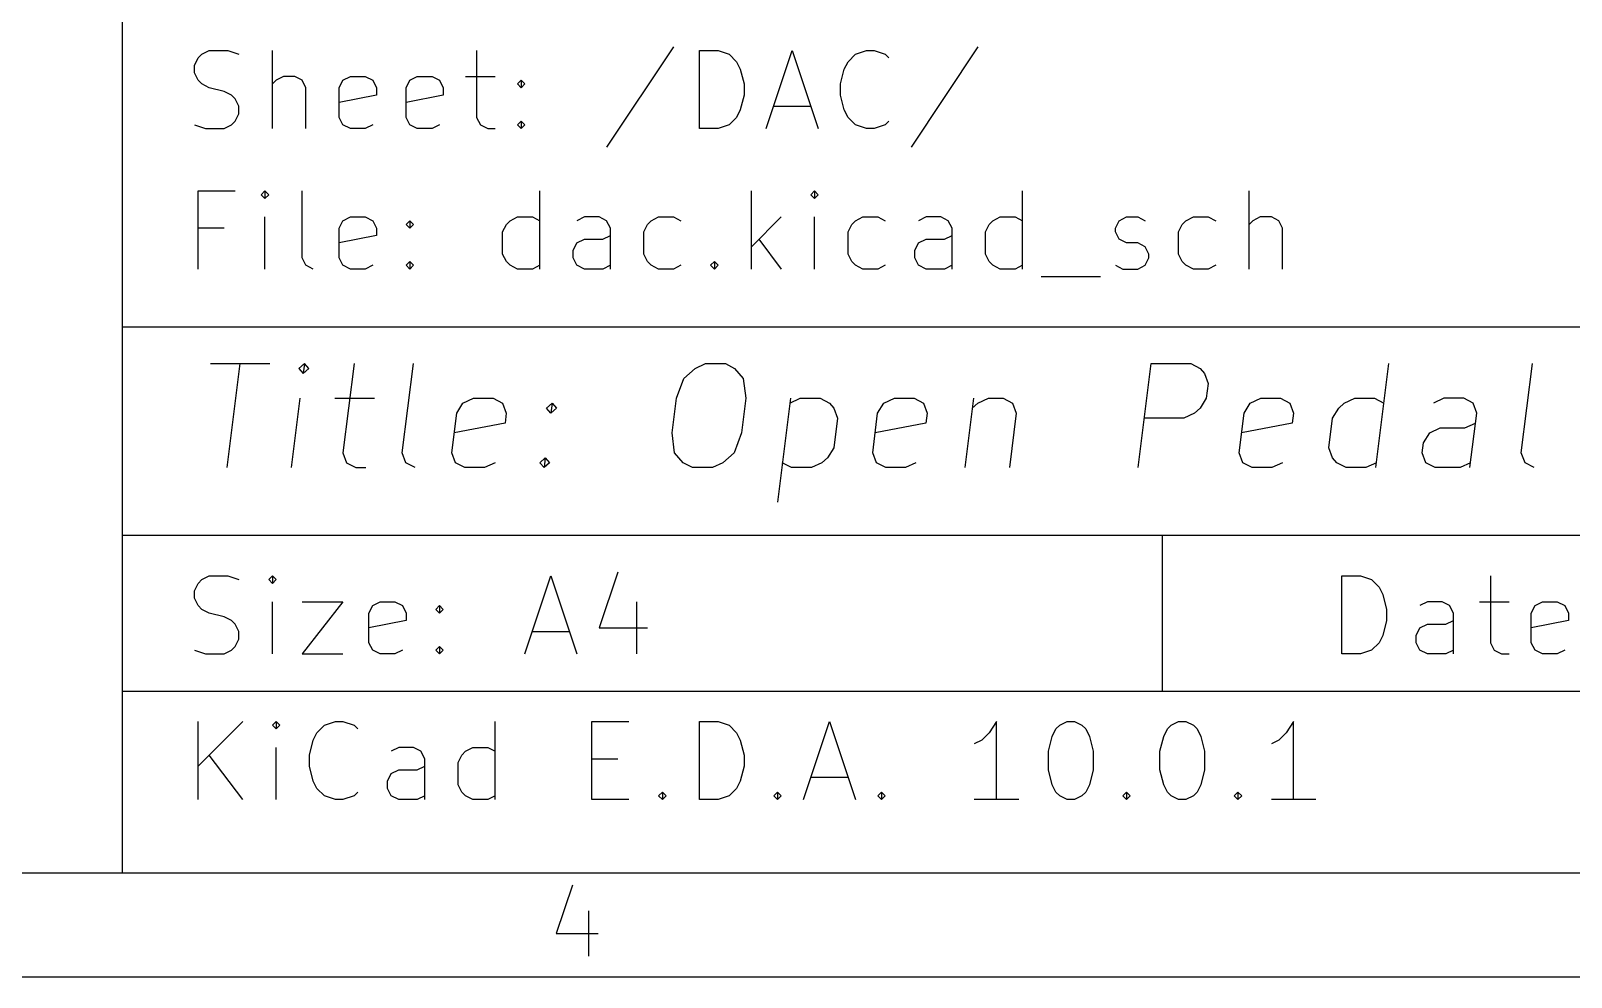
# Model space of a CAD drawing. Header units: millimetres. Extents: x 10 to 287, y -200 to -10.
# Drawn here: x 175.24 to 204.87, y -200.01 to -181.81 of the extents above; entities that cross this region are included whole.
import ezdxf

# ---------------------------------------------------------------- set-up
doc = ezdxf.new("R2010")
doc.units = ezdxf.units.MM
doc.layers.add('RED', color=14, linetype='CONTINUOUS')

msp = doc.modelspace()

# ---------------------------------------------------------------- linework, layer by layer
at = {"layer": 'RED', "linetype": 'CONTINUOUS'}
for p, q in [((177.0022, -198.0072), (177.0022, -166.0072)), ((178.5293, -182.2647), (178.6722, -182.1933)), ((178.6722, -182.1933), (179.0293, -182.1933)), ((179.0293, -182.1933), (179.2436, -182.2647)), ((179.8865, -183.6933), (179.8865, -182.1933)), ((183.815, -182.1933), (183.815, -183.479)), ((187.6007, -182.1219), (186.315, -184.0504)), ((188.1007, -183.6933), (188.1007, -182.1933)), ((188.1007, -182.1933), (188.4578, -182.1933)), ((188.4578, -182.1933), (188.6721, -182.2647)), ((189.3864, -183.6933), (189.8864, -182.1933)), ((189.8864, -182.1933), (190.3864, -183.6933)), ((191.1007, -182.2647), (191.315, -182.1933)), ((191.315, -182.1933), (191.4578, -182.1933)), ((191.4578, -182.1933), (191.6721, -182.2647)), ((193.4578, -182.1219), (192.1721, -184.0504)), ((178.3865, -182.479), (178.4579, -182.3361)), ((178.3865, -182.6219), (178.3865, -182.479)), ((178.4579, -182.3361), (178.5293, -182.2647)), ((188.6721, -182.2647), (188.815, -182.4076)), ((188.815, -182.4076), (188.8864, -182.5504)), ((190.8864, -182.5504), (190.9578, -182.4076)), ((190.9578, -182.4076), (191.1007, -182.2647)), ((191.6721, -182.2647), (191.7435, -182.3361)), ((178.4579, -182.7647), (178.3865, -182.6219)), ((178.5293, -182.8361), (178.4579, -182.7647)), ((179.9579, -182.7647), (179.8865, -182.8361)), ((180.1008, -182.6933), (179.9579, -182.7647)), ((180.3151, -182.6933), (180.1008, -182.6933)), ((180.4579, -182.7647), (180.3151, -182.6933)), ((180.5294, -182.9076), (180.4579, -182.7647)), ((181.1722, -182.9076), (181.2436, -182.7647)), ((181.2436, -182.7647), (181.3865, -182.6933)), ((181.3865, -182.6933), (181.6722, -182.6933)), ((181.6722, -182.6933), (181.815, -182.7647)), ((181.815, -182.7647), (181.8865, -182.9076)), ((182.4579, -182.9076), (182.5293, -182.7647)), ((182.5293, -182.7647), (182.6722, -182.6933)), ((182.6722, -182.6933), (182.9579, -182.6933)), ((182.9579, -182.6933), (183.1007, -182.7647)), ((183.1007, -182.7647), (183.1722, -182.9076)), ((183.6007, -182.6933), (184.1721, -182.6933)), ((184.6007, -182.8361), (184.6721, -182.7647)), ((184.6721, -182.7647), (184.7435, -182.8361)), ((184.6721, -182.7647), (184.6721, -182.9076)), ((188.8864, -182.5504), (188.9578, -182.8361)), ((190.815, -182.8361), (190.8864, -182.5504)), ((178.6722, -182.9076), (178.5293, -182.8361)), ((178.9579, -182.979), (178.6722, -182.9076)), ((179.1008, -183.0504), (178.9579, -182.979)), ((179.1722, -183.1219), (179.1008, -183.0504)), ((180.5294, -183.6933), (180.5294, -182.9076)), ((181.1722, -183.479), (181.1722, -182.9076)), ((181.8865, -183.0504), (181.1722, -183.1933)), ((181.8865, -182.9076), (181.8865, -183.0504)), ((182.4579, -183.479), (182.4579, -182.9076)), ((183.1722, -183.0504), (182.4579, -183.1933)), ((183.1722, -182.9076), (183.1722, -183.0504)), ((184.6721, -182.9076), (184.6007, -182.8361)), ((184.7435, -182.8361), (184.6721, -182.9076)), ((188.9578, -183.0504), (188.8864, -183.3361)), ((188.9578, -182.8361), (188.9578, -183.0504)), ((190.815, -183.0504), (190.815, -182.8361)), ((190.8864, -183.3361), (190.815, -183.0504)), ((179.2436, -183.2647), (179.1722, -183.1219)), ((179.2436, -183.4076), (179.2436, -183.2647)), ((188.8864, -183.3361), (188.815, -183.479)), ((189.5293, -183.2647), (190.2436, -183.2647)), ((190.9578, -183.479), (190.8864, -183.3361)), ((178.3865, -183.6219), (178.6008, -183.6933)), ((178.6008, -183.6933), (178.9579, -183.6933)), ((178.9579, -183.6933), (179.1008, -183.6219)), ((179.1008, -183.6219), (179.1722, -183.5504)), ((179.1722, -183.5504), (179.2436, -183.4076)), ((181.2436, -183.6219), (181.1722, -183.479)), ((181.3865, -183.6933), (181.2436, -183.6219)), ((181.6722, -183.6933), (181.3865, -183.6933)), ((181.815, -183.6219), (181.6722, -183.6933)), ((182.5293, -183.6219), (182.4579, -183.479)), ((182.6722, -183.6933), (182.5293, -183.6219)), ((182.9579, -183.6933), (182.6722, -183.6933)), ((183.1007, -183.6219), (182.9579, -183.6933)), ((183.815, -183.479), (183.8864, -183.6219)), ((183.8864, -183.6219), (184.0293, -183.6933)), ((184.0293, -183.6933), (184.1721, -183.6933)), ((184.6007, -183.6219), (184.6721, -183.5504)), ((184.6721, -183.6933), (184.6007, -183.6219)), ((184.6721, -183.5504), (184.7435, -183.6219)), ((184.6721, -183.5504), (184.6721, -183.6933)), ((184.7435, -183.6219), (184.6721, -183.6933)), ((188.4578, -183.6933), (188.1007, -183.6933)), ((188.6721, -183.6219), (188.4578, -183.6933)), ((188.815, -183.479), (188.6721, -183.6219)), ((191.1007, -183.6219), (190.9578, -183.479)), ((191.315, -183.6933), (191.1007, -183.6219)), ((191.4578, -183.6933), (191.315, -183.6933)), ((191.6721, -183.6219), (191.4578, -183.6933)), ((191.7435, -183.5504), (191.6721, -183.6219)), ((178.4579, -186.3933), (178.4579, -184.8933)), ((178.4579, -184.8933), (179.1722, -184.8933)), ((179.7436, -184.8933), (179.6722, -184.9647)), ((179.6722, -184.9647), (179.7436, -185.0361)), ((179.815, -184.9647), (179.7436, -184.8933)), ((179.7436, -184.8933), (179.7436, -185.0361)), ((179.7436, -185.0361), (179.815, -184.9647)), ((180.4579, -186.179), (180.4579, -184.8933)), ((185.0294, -186.3933), (185.0294, -184.8933)), ((189.1007, -186.3933), (189.1007, -184.8933)), ((190.315, -184.8933), (190.2436, -184.9647)), ((190.2436, -184.9647), (190.315, -185.0361)), ((190.3864, -184.9647), (190.315, -184.8933)), ((190.315, -184.8933), (190.315, -185.0361)), ((190.315, -185.0361), (190.3864, -184.9647)), ((194.315, -186.3933), (194.315, -184.8933)), ((198.6721, -186.3933), (198.6721, -184.8933)), ((179.7436, -186.3933), (179.7436, -185.3933)), ((181.1722, -185.6076), (181.2436, -185.4647)), ((181.2436, -185.4647), (181.3865, -185.3933)), ((181.3865, -185.3933), (181.6722, -185.3933)), ((181.6722, -185.3933), (181.815, -185.4647)), ((181.815, -185.4647), (181.8865, -185.6076)), ((182.4579, -185.5361), (182.5293, -185.4647)), ((182.5293, -185.4647), (182.6007, -185.5361)), ((182.5293, -185.4647), (182.5293, -185.6076)), ((184.3865, -185.5361), (184.4579, -185.4647)), ((184.4579, -185.4647), (184.6008, -185.3933)), ((184.6008, -185.3933), (184.8865, -185.3933)), ((184.8865, -185.3933), (185.0294, -185.4647)), ((185.8865, -185.3933), (185.7436, -185.4647)), ((186.1722, -185.3933), (185.8865, -185.3933)), ((186.315, -185.4647), (186.1722, -185.3933)), ((186.3865, -185.6076), (186.315, -185.4647)), ((187.1007, -185.5361), (187.1721, -185.4647)), ((187.1721, -185.4647), (187.315, -185.3933)), ((187.315, -185.3933), (187.6007, -185.3933)), ((187.6007, -185.3933), (187.7436, -185.4647)), ((189.6721, -185.3933), (189.1007, -185.9647)), ((190.315, -186.3933), (190.315, -185.3933)), ((191.0293, -185.5361), (191.1007, -185.4647)), ((191.1007, -185.4647), (191.2436, -185.3933)), ((191.2436, -185.3933), (191.5293, -185.3933)), ((191.5293, -185.3933), (191.6722, -185.4647)), ((192.4579, -185.3933), (192.315, -185.4647)), ((192.7436, -185.3933), (192.4579, -185.3933)), ((192.8864, -185.4647), (192.7436, -185.3933)), ((192.9579, -185.6076), (192.8864, -185.4647)), ((193.6721, -185.5361), (193.7435, -185.4647)), ((193.7435, -185.4647), (193.8864, -185.3933)), ((193.8864, -185.3933), (194.1721, -185.3933)), ((194.1721, -185.3933), (194.315, -185.4647)), ((196.1007, -185.6076), (196.1721, -185.4647)), ((196.1721, -185.4647), (196.315, -185.3933)), ((196.315, -185.3933), (196.5292, -185.3933)), ((196.5292, -185.3933), (196.6721, -185.4647)), ((197.3864, -185.5361), (197.4578, -185.4647)), ((197.4578, -185.4647), (197.6007, -185.3933)), ((197.6007, -185.3933), (197.8864, -185.3933)), ((197.8864, -185.3933), (198.0293, -185.4647)), ((198.7435, -185.4647), (198.6721, -185.5361)), ((198.8864, -185.3933), (198.7435, -185.4647)), ((199.1007, -185.3933), (198.8864, -185.3933)), ((199.2435, -185.4647), (199.1007, -185.3933)), ((199.315, -185.6076), (199.2435, -185.4647)), ((178.9579, -185.6076), (178.4579, -185.6076)), ((181.1722, -186.179), (181.1722, -185.6076)), ((181.8865, -185.7504), (181.1722, -185.8933)), ((181.8865, -185.6076), (181.8865, -185.7504)), ((182.5293, -185.6076), (182.4579, -185.5361)), ((182.6007, -185.5361), (182.5293, -185.6076)), ((184.3151, -185.679), (184.3865, -185.5361)), ((184.3151, -186.1076), (184.3151, -185.679)), ((186.2436, -185.8219), (186.3865, -185.7504)), ((186.3865, -186.3933), (186.3865, -185.6076)), ((187.0293, -185.679), (187.1007, -185.5361)), ((187.0293, -186.1076), (187.0293, -185.679)), ((190.9579, -185.679), (191.0293, -185.5361)), ((190.9579, -186.1076), (190.9579, -185.679)), ((192.815, -185.8219), (192.9579, -185.7504)), ((192.9579, -186.3933), (192.9579, -185.6076)), ((193.6007, -185.679), (193.6721, -185.5361)), ((193.6007, -186.1076), (193.6007, -185.679)), ((196.1007, -185.679), (196.1007, -185.6076)), ((196.1721, -185.8219), (196.1007, -185.679)), ((197.315, -185.679), (197.3864, -185.5361)), ((197.315, -186.1076), (197.315, -185.679)), ((199.315, -186.3933), (199.315, -185.6076)), ((185.6722, -186.0361), (185.7436, -185.8933)), ((185.6722, -186.179), (185.6722, -186.0361)), ((185.7436, -185.8933), (185.8865, -185.8219)), ((185.8865, -185.8219), (186.2436, -185.8219)), ((189.2436, -185.8219), (189.6721, -186.3933)), ((192.2436, -186.0361), (192.315, -185.8933)), ((192.2436, -186.179), (192.2436, -186.0361)), ((192.315, -185.8933), (192.4579, -185.8219)), ((192.4579, -185.8219), (192.815, -185.8219)), ((196.315, -185.8933), (196.1721, -185.8219)), ((196.5292, -185.8933), (196.315, -185.8933)), ((196.6721, -185.9647), (196.5292, -185.8933)), ((196.7435, -186.1076), (196.6721, -185.9647)), ((180.5293, -186.3219), (180.4579, -186.179)), ((180.6722, -186.3933), (180.5293, -186.3219)), ((181.2436, -186.3219), (181.1722, -186.179)), ((181.3865, -186.3933), (181.2436, -186.3219)), ((181.815, -186.3219), (181.6722, -186.3933)), ((182.4579, -186.3219), (182.5293, -186.2504)), ((182.5293, -186.3933), (182.4579, -186.3219)), ((182.5293, -186.2504), (182.6007, -186.3219)), ((182.5293, -186.2504), (182.5293, -186.3933)), ((182.6007, -186.3219), (182.5293, -186.3933)), ((184.3865, -186.2504), (184.3151, -186.1076)), ((184.4579, -186.3219), (184.3865, -186.2504)), ((184.6008, -186.3933), (184.4579, -186.3219)), ((185.0294, -186.3219), (184.8865, -186.3933)), ((185.7436, -186.3219), (185.6722, -186.179)), ((185.8865, -186.3933), (185.7436, -186.3219)), ((186.3865, -186.3219), (186.2436, -186.3933)), ((187.1007, -186.2504), (187.0293, -186.1076)), ((187.1721, -186.3219), (187.1007, -186.2504)), ((187.315, -186.3933), (187.1721, -186.3219)), ((187.7436, -186.3219), (187.6007, -186.3933)), ((188.315, -186.3219), (188.3864, -186.2504)), ((188.3864, -186.3933), (188.315, -186.3219)), ((188.3864, -186.2504), (188.4578, -186.3219)), ((188.3864, -186.2504), (188.3864, -186.3933)), ((188.4578, -186.3219), (188.3864, -186.3933)), ((191.0293, -186.2504), (190.9579, -186.1076)), ((191.1007, -186.3219), (191.0293, -186.2504)), ((191.2436, -186.3933), (191.1007, -186.3219)), ((191.6722, -186.3219), (191.5293, -186.3933)), ((192.315, -186.3219), (192.2436, -186.179)), ((192.4579, -186.3933), (192.315, -186.3219)), ((192.9579, -186.3219), (192.815, -186.3933)), ((193.6721, -186.2504), (193.6007, -186.1076)), ((193.7435, -186.3219), (193.6721, -186.2504)), ((193.8864, -186.3933), (193.7435, -186.3219)), ((194.315, -186.3219), (194.1721, -186.3933)), ((196.1007, -186.3219), (196.2435, -186.3933)), ((196.5292, -186.3933), (196.6721, -186.3219)), ((196.6721, -186.3219), (196.7435, -186.179)), ((196.7435, -186.179), (196.7435, -186.1076)), ((197.3864, -186.2504), (197.315, -186.1076)), ((197.4578, -186.3219), (197.3864, -186.2504)), ((197.6007, -186.3933), (197.4578, -186.3219)), ((198.0293, -186.3219), (197.8864, -186.3933)), ((181.6722, -186.3933), (181.3865, -186.3933)), ((184.8865, -186.3933), (184.6008, -186.3933)), ((186.2436, -186.3933), (185.8865, -186.3933)), ((187.6007, -186.3933), (187.315, -186.3933)), ((191.5293, -186.3933), (191.2436, -186.3933)), ((192.815, -186.3933), (192.4579, -186.3933)), ((194.1721, -186.3933), (193.8864, -186.3933)), ((194.6721, -186.5361), (195.8149, -186.5361)), ((196.2435, -186.3933), (196.5292, -186.3933)), ((197.8864, -186.3933), (197.6007, -186.3933)), ((177.0022, -187.5072), (285.0022, -187.5072)), ((178.6938, -188.2116), (179.8367, -188.2116)), ((179.0153, -190.2116), (179.2653, -188.2116)), ((180.5033, -188.2116), (180.3962, -188.3068)), ((180.3962, -188.3068), (180.4795, -188.4021)), ((180.5033, -188.2116), (180.4795, -188.4021)), ((180.4795, -188.4021), (180.5867, -188.3068)), ((180.5867, -188.3068), (180.5033, -188.2116)), ((181.4557, -188.2116), (181.2415, -189.9259)), ((182.3844, -189.9259), (182.5986, -188.2116)), ((187.801, -188.4973), (188.0153, -188.3068)), ((188.0153, -188.3068), (188.2177, -188.2116)), ((188.2177, -188.2116), (188.5986, -188.2116)), ((188.5986, -188.2116), (188.7772, -188.3068)), ((188.7772, -188.3068), (188.9439, -188.4973)), ((196.539, -190.2116), (196.789, -188.2116)), ((196.789, -188.2116), (197.5509, -188.2116)), ((197.5509, -188.2116), (197.7295, -188.3068)), ((197.7295, -188.3068), (197.8128, -188.4021)), ((197.8128, -188.4021), (197.8843, -188.5925)), ((201.1105, -190.2116), (201.3605, -188.2116)), ((203.9081, -189.9259), (204.1223, -188.2116)), ((187.6582, -188.8783), (187.801, -188.4973)), ((188.9439, -188.4973), (188.9915, -188.8783)), ((197.8843, -188.5925), (197.8486, -188.8783)), ((180.2533, -190.2116), (180.42, -188.8783)), ((181.0867, -188.8783), (181.8486, -188.8783)), ((183.432, -189.164), (183.551, -188.9735)), ((183.551, -188.9735), (183.7534, -188.8783)), ((183.7534, -188.8783), (184.1343, -188.8783)), ((184.1343, -188.8783), (184.3129, -188.9735)), ((184.3129, -188.9735), (184.3843, -189.164)), ((185.1582, -189.0687), (185.2653, -188.9735)), ((185.2653, -188.9735), (185.2415, -189.164)), ((185.2653, -188.9735), (185.3486, -189.0687)), ((187.5748, -189.5449), (187.6582, -188.8783)), ((188.9915, -188.8783), (188.9082, -189.5449)), ((189.8486, -188.8783), (189.5986, -190.8783)), ((189.8367, -188.9735), (190.0391, -188.8783)), ((190.0391, -188.8783), (190.42, -188.8783)), ((190.42, -188.8783), (190.5986, -188.9735)), ((190.5986, -188.9735), (190.6819, -189.0687)), ((191.5272, -189.164), (191.6462, -188.9735)), ((191.6462, -188.9735), (191.8486, -188.8783)), ((191.8486, -188.8783), (192.2295, -188.8783)), ((192.2295, -188.8783), (192.4081, -188.9735)), ((192.4081, -188.9735), (192.4795, -189.164)), ((193.3724, -188.8783), (193.2057, -190.2116)), ((193.3486, -189.0687), (193.4557, -188.9735)), ((193.4557, -188.9735), (193.6581, -188.8783)), ((193.6581, -188.8783), (193.9438, -188.8783)), ((193.9438, -188.8783), (194.1224, -188.9735)), ((194.1224, -188.9735), (194.1938, -189.164)), ((197.8486, -188.8783), (197.7295, -189.0687)), ((198.5748, -189.164), (198.6938, -188.9735)), ((198.6938, -188.9735), (198.8962, -188.8783)), ((198.8962, -188.8783), (199.2771, -188.8783)), ((199.2771, -188.8783), (199.4557, -188.9735)), ((199.4557, -188.9735), (199.5271, -189.164)), ((200.3962, -189.0687), (200.5033, -188.9735)), ((200.5033, -188.9735), (200.7057, -188.8783)), ((200.7057, -188.8783), (201.0867, -188.8783)), ((201.0867, -188.8783), (201.2652, -188.9735)), ((202.42, -188.8783), (202.2176, -188.9735)), ((202.8009, -188.8783), (202.42, -188.8783)), ((202.9795, -188.9735), (202.8009, -188.8783)), ((203.0509, -189.164), (202.9795, -188.9735)), ((183.3367, -189.9259), (183.432, -189.164)), ((184.3843, -189.164), (184.3605, -189.3544)), ((185.2415, -189.164), (185.1582, -189.0687)), ((185.3486, -189.0687), (185.2415, -189.164)), ((190.6819, -189.0687), (190.7534, -189.2592)), ((190.7534, -189.2592), (190.6819, -189.8306)), ((191.4319, -189.9259), (191.5272, -189.164)), ((192.4795, -189.164), (192.4557, -189.3544)), ((194.1938, -189.164), (194.0629, -190.2116)), ((197.42, -189.2592), (196.6581, -189.2592)), ((197.6224, -189.164), (197.42, -189.2592)), ((197.7295, -189.0687), (197.6224, -189.164)), ((198.4795, -189.9259), (198.5748, -189.164)), ((199.5271, -189.164), (199.5033, -189.3544)), ((200.2057, -189.8306), (200.2771, -189.2592)), ((200.2771, -189.2592), (200.3962, -189.0687)), ((202.92, -190.2116), (203.0509, -189.164)), ((184.3605, -189.3544), (183.3843, -189.5449)), ((187.6225, -189.9259), (187.5748, -189.5449)), ((188.9082, -189.5449), (188.7653, -189.9259)), ((192.4557, -189.3544), (191.4795, -189.5449)), ((199.5033, -189.3544), (198.5271, -189.5449)), ((202.0271, -189.7354), (202.1462, -189.5449)), ((202.1462, -189.5449), (202.3486, -189.4497)), ((202.3486, -189.4497), (202.8247, -189.4497)), ((202.8247, -189.4497), (203.0271, -189.3544)), ((190.6819, -189.8306), (190.5629, -190.0211)), ((200.2771, -190.0211), (200.2057, -189.8306)), ((202.0033, -189.9259), (202.0271, -189.7354)), ((181.2415, -189.9259), (181.3129, -190.1164)), ((181.3129, -190.1164), (181.4915, -190.2116)), ((181.4915, -190.2116), (181.6819, -190.2116)), ((182.4558, -190.1164), (182.3844, -189.9259)), ((182.6344, -190.2116), (182.4558, -190.1164)), ((183.4081, -190.1164), (183.3367, -189.9259)), ((183.5867, -190.2116), (183.4081, -190.1164)), ((183.9677, -190.2116), (183.5867, -190.2116)), ((184.17, -190.1164), (183.9677, -190.2116)), ((185.0272, -190.1164), (185.1343, -190.0211)), ((185.1105, -190.2116), (185.0272, -190.1164)), ((185.1343, -190.0211), (185.1105, -190.2116)), ((185.2177, -190.1164), (185.1105, -190.2116)), ((185.1343, -190.0211), (185.2177, -190.1164)), ((187.7891, -190.1164), (187.6225, -189.9259)), ((187.9677, -190.2116), (187.7891, -190.1164)), ((188.3486, -190.2116), (187.9677, -190.2116)), ((188.551, -190.1164), (188.3486, -190.2116)), ((188.7653, -189.9259), (188.551, -190.1164)), ((189.8724, -190.2116), (189.6938, -190.1164)), ((190.2534, -190.2116), (189.8724, -190.2116)), ((190.4557, -190.1164), (190.2534, -190.2116)), ((190.5629, -190.0211), (190.4557, -190.1164)), ((191.5033, -190.1164), (191.4319, -189.9259)), ((191.6819, -190.2116), (191.5033, -190.1164)), ((192.0629, -190.2116), (191.6819, -190.2116)), ((192.2652, -190.1164), (192.0629, -190.2116)), ((198.5509, -190.1164), (198.4795, -189.9259)), ((198.7295, -190.2116), (198.5509, -190.1164)), ((199.1105, -190.2116), (198.7295, -190.2116)), ((199.3128, -190.1164), (199.1105, -190.2116)), ((200.3605, -190.1164), (200.2771, -190.0211)), ((200.5391, -190.2116), (200.3605, -190.1164)), ((200.92, -190.2116), (200.5391, -190.2116)), ((201.1224, -190.1164), (200.92, -190.2116)), ((202.0747, -190.1164), (202.0033, -189.9259)), ((202.2533, -190.2116), (202.0747, -190.1164)), ((202.7295, -190.2116), (202.2533, -190.2116)), ((202.9319, -190.1164), (202.7295, -190.2116)), ((203.9795, -190.1164), (203.9081, -189.9259)), ((204.1581, -190.2116), (203.9795, -190.1164)), ((177.0022, -191.5072), (285.0022, -191.5072)), ((197.0022, -191.5072), (197.0022, -194.5072)), ((186.5294, -192.2219), (186.1723, -193.2933)), ((178.3865, -192.579), (178.4579, -192.4361)), ((178.3865, -192.7219), (178.3865, -192.579)), ((178.4579, -192.4361), (178.5293, -192.3647)), ((178.5293, -192.3647), (178.6722, -192.2933)), ((178.6722, -192.2933), (179.0293, -192.2933)), ((179.0293, -192.2933), (179.2436, -192.3647)), ((179.8865, -192.2933), (179.8151, -192.3647)), ((179.8151, -192.3647), (179.8865, -192.4361)), ((179.9579, -192.3647), (179.8865, -192.2933)), ((179.8865, -192.2933), (179.8865, -192.4361)), ((179.8865, -192.4361), (179.9579, -192.3647)), ((184.7437, -193.7933), (185.2437, -192.2933)), ((185.2437, -192.2933), (185.7437, -193.7933)), ((200.4579, -193.7933), (200.4579, -192.2933)), ((200.4579, -192.2933), (200.815, -192.2933)), ((200.815, -192.2933), (201.0293, -192.3647)), ((201.0293, -192.3647), (201.1722, -192.5076)), ((201.1722, -192.5076), (201.2436, -192.6504)), ((203.315, -192.2933), (203.315, -193.579)), ((178.4579, -192.8647), (178.3865, -192.7219)), ((178.5293, -192.9361), (178.4579, -192.8647)), ((179.8865, -193.7933), (179.8865, -192.7933)), ((180.4579, -192.7933), (181.2437, -192.7933)), ((181.2437, -192.7933), (180.4579, -193.7933)), ((181.7437, -193.0076), (181.8151, -192.8647)), ((181.8151, -192.8647), (181.958, -192.7933)), ((181.958, -192.7933), (182.2437, -192.7933)), ((182.2437, -192.7933), (182.3865, -192.8647)), ((182.3865, -192.8647), (182.458, -193.0076)), ((183.0294, -192.9361), (183.1008, -192.8647)), ((183.1008, -192.8647), (183.1722, -192.9361)), ((183.1008, -192.8647), (183.1008, -193.0076)), ((186.8866, -192.7933), (186.8866, -193.7933)), ((201.2436, -192.6504), (201.315, -192.9361)), ((202.1008, -192.7933), (201.9579, -192.8647)), ((202.3865, -192.7933), (202.1008, -192.7933)), ((202.5293, -192.8647), (202.3865, -192.7933)), ((202.6008, -193.0076), (202.5293, -192.8647)), ((203.1007, -192.7933), (203.6721, -192.7933)), ((204.1007, -193.0076), (204.1721, -192.8647)), ((204.1721, -192.8647), (204.315, -192.7933)), ((204.315, -192.7933), (204.6007, -192.7933)), ((204.6007, -192.7933), (204.7435, -192.8647)), ((204.7435, -192.8647), (204.815, -193.0076)), ((178.6722, -193.0076), (178.5293, -192.9361)), ((178.9579, -193.079), (178.6722, -193.0076)), ((179.1008, -193.1504), (178.9579, -193.079)), ((179.1722, -193.2219), (179.1008, -193.1504)), ((181.7437, -193.579), (181.7437, -193.0076)), ((182.458, -193.1504), (181.7437, -193.2933)), ((182.458, -193.0076), (182.458, -193.1504)), ((183.1008, -193.0076), (183.0294, -192.9361)), ((183.1722, -192.9361), (183.1008, -193.0076)), ((201.315, -193.1504), (201.2436, -193.4361)), ((201.315, -192.9361), (201.315, -193.1504)), ((202.4579, -193.2219), (202.6008, -193.1504)), ((202.6008, -193.7933), (202.6008, -193.0076)), ((204.1007, -193.579), (204.1007, -193.0076)), ((204.815, -193.1504), (204.1007, -193.2933)), ((204.815, -193.0076), (204.815, -193.1504)), ((179.2436, -193.3647), (179.1722, -193.2219)), ((179.2436, -193.5076), (179.2436, -193.3647)), ((184.8866, -193.3647), (185.6009, -193.3647)), ((186.1723, -193.2933), (187.1008, -193.2933)), ((201.2436, -193.4361), (201.1722, -193.579)), ((201.8865, -193.4361), (201.9579, -193.2933)), ((201.8865, -193.579), (201.8865, -193.4361)), ((201.9579, -193.2933), (202.1008, -193.2219)), ((202.1008, -193.2219), (202.4579, -193.2219)), ((178.3865, -193.7219), (178.6008, -193.7933)), ((178.9579, -193.7933), (179.1008, -193.7219)), ((179.1008, -193.7219), (179.1722, -193.6504)), ((179.1722, -193.6504), (179.2436, -193.5076)), ((181.8151, -193.7219), (181.7437, -193.579)), ((181.958, -193.7933), (181.8151, -193.7219)), ((182.3865, -193.7219), (182.2437, -193.7933)), ((183.0294, -193.7219), (183.1008, -193.6504)), ((183.1008, -193.7933), (183.0294, -193.7219)), ((183.1008, -193.6504), (183.1722, -193.7219)), ((183.1008, -193.6504), (183.1008, -193.7933)), ((183.1722, -193.7219), (183.1008, -193.7933)), ((201.0293, -193.7219), (200.815, -193.7933)), ((201.1722, -193.579), (201.0293, -193.7219)), ((201.9579, -193.7219), (201.8865, -193.579)), ((202.1008, -193.7933), (201.9579, -193.7219)), ((202.6008, -193.7219), (202.4579, -193.7933)), ((203.315, -193.579), (203.3864, -193.7219)), ((203.3864, -193.7219), (203.5293, -193.7933)), ((204.1721, -193.7219), (204.1007, -193.579)), ((204.315, -193.7933), (204.1721, -193.7219)), ((204.7435, -193.7219), (204.6007, -193.7933)), ((178.6008, -193.7933), (178.9579, -193.7933)), ((180.4579, -193.7933), (181.2437, -193.7933)), ((182.2437, -193.7933), (181.958, -193.7933)), ((200.815, -193.7933), (200.4579, -193.7933)), ((202.4579, -193.7933), (202.1008, -193.7933)), ((203.5293, -193.7933), (203.6721, -193.7933)), ((204.6007, -193.7933), (204.315, -193.7933)), ((177.0022, -194.5072), (285.0022, -194.5072)), ((178.4579, -196.5933), (178.4579, -195.0933)), ((179.315, -195.0933), (178.4579, -195.9504)), ((179.9579, -195.0933), (179.8865, -195.1647)), ((179.8865, -195.1647), (179.9579, -195.2361)), ((180.0293, -195.1647), (179.9579, -195.0933)), ((179.9579, -195.0933), (179.9579, -195.2361)), ((179.9579, -195.2361), (180.0293, -195.1647)), ((180.7436, -195.3076), (180.8865, -195.1647)), ((180.8865, -195.1647), (181.1008, -195.0933)), ((181.1008, -195.0933), (181.2436, -195.0933)), ((181.2436, -195.0933), (181.4579, -195.1647)), ((181.4579, -195.1647), (181.5293, -195.2361)), ((184.1722, -196.5933), (184.1722, -195.0933)), ((186.0293, -196.5933), (186.0293, -195.0933)), ((186.0293, -195.0933), (186.7436, -195.0933)), ((188.1007, -196.5933), (188.1007, -195.0933)), ((188.1007, -195.0933), (188.4578, -195.0933)), ((188.4578, -195.0933), (188.6721, -195.1647)), ((188.6721, -195.1647), (188.815, -195.3076)), ((190.1007, -196.5933), (190.6007, -195.0933)), ((190.6007, -195.0933), (191.1007, -196.5933)), ((193.815, -195.0933), (193.6722, -195.3076)), ((193.815, -196.5933), (193.815, -195.0933)), ((194.8865, -195.379), (194.9579, -195.2361)), ((194.9579, -195.2361), (195.0294, -195.1647)), ((195.0294, -195.1647), (195.1722, -195.0933)), ((195.1722, -195.0933), (195.3151, -195.0933)), ((195.3151, -195.0933), (195.4579, -195.1647)), ((195.4579, -195.1647), (195.5294, -195.2361)), ((195.5294, -195.2361), (195.6008, -195.379)), ((197.0294, -195.379), (197.1008, -195.2361)), ((197.1008, -195.2361), (197.1723, -195.1647)), ((197.1723, -195.1647), (197.3151, -195.0933)), ((197.3151, -195.0933), (197.458, -195.0933)), ((197.458, -195.0933), (197.6008, -195.1647)), ((197.6008, -195.1647), (197.6723, -195.2361)), ((197.6723, -195.2361), (197.7437, -195.379)), ((199.5294, -195.0933), (199.3866, -195.3076)), ((199.5294, -196.5933), (199.5294, -195.0933)), ((180.6008, -195.7361), (180.6722, -195.4504)), ((180.6722, -195.4504), (180.7436, -195.3076)), ((188.815, -195.3076), (188.8864, -195.4504)), ((188.8864, -195.4504), (188.9578, -195.7361)), ((193.5293, -195.4504), (193.3865, -195.5219)), ((193.6722, -195.3076), (193.5293, -195.4504)), ((194.8151, -195.6647), (194.8865, -195.379)), ((195.6008, -195.379), (195.6722, -195.6647)), ((196.958, -195.6647), (197.0294, -195.379)), ((197.7437, -195.379), (197.8151, -195.6647)), ((199.2437, -195.4504), (199.1009, -195.5219)), ((199.3866, -195.3076), (199.2437, -195.4504)), ((179.315, -196.5933), (178.6722, -195.7361)), ((179.9579, -196.5933), (179.9579, -195.5933)), ((180.6008, -195.9504), (180.6008, -195.7361)), ((182.3151, -195.5933), (182.1722, -195.6647)), ((182.6008, -195.5933), (182.3151, -195.5933)), ((182.7436, -195.6647), (182.6008, -195.5933)), ((182.8151, -195.8076), (182.7436, -195.6647)), ((182.8151, -196.5933), (182.8151, -195.8076)), ((183.4579, -195.879), (183.5293, -195.7361)), ((183.5293, -195.7361), (183.6007, -195.6647)), ((183.6007, -195.6647), (183.7436, -195.5933)), ((183.7436, -195.5933), (184.0293, -195.5933)), ((184.0293, -195.5933), (184.1722, -195.6647)), ((186.0293, -195.8076), (186.5293, -195.8076)), ((188.9578, -195.7361), (188.9578, -195.9504)), ((194.8151, -196.0219), (194.8151, -195.6647)), ((195.6722, -195.6647), (195.6722, -196.0219)), ((196.958, -196.0219), (196.958, -195.6647)), ((197.8151, -195.6647), (197.8151, -196.0219)), ((180.6722, -196.2361), (180.6008, -195.9504)), ((182.1008, -196.2361), (182.1722, -196.0933)), ((182.1722, -196.0933), (182.3151, -196.0219)), ((182.3151, -196.0219), (182.6722, -196.0219)), ((182.6722, -196.0219), (182.8151, -195.9504)), ((183.4579, -196.3076), (183.4579, -195.879)), ((188.9578, -195.9504), (188.8864, -196.2361)), ((194.8865, -196.3076), (194.8151, -196.0219)), ((195.6722, -196.0219), (195.6008, -196.3076)), ((197.0294, -196.3076), (196.958, -196.0219)), ((197.8151, -196.0219), (197.7437, -196.3076)), ((180.7436, -196.379), (180.6722, -196.2361)), ((180.8865, -196.5219), (180.7436, -196.379)), ((182.1008, -196.379), (182.1008, -196.2361)), ((182.1722, -196.5219), (182.1008, -196.379)), ((183.5293, -196.4504), (183.4579, -196.3076)), ((188.815, -196.379), (188.6721, -196.5219)), ((188.8864, -196.2361), (188.815, -196.379)), ((190.2436, -196.1647), (190.9579, -196.1647)), ((194.9579, -196.4504), (194.8865, -196.3076)), ((195.6008, -196.3076), (195.5294, -196.4504)), ((197.1008, -196.4504), (197.0294, -196.3076)), ((197.7437, -196.3076), (197.6723, -196.4504)), ((181.1008, -196.5933), (180.8865, -196.5219)), ((181.2436, -196.5933), (181.1008, -196.5933)), ((181.4579, -196.5219), (181.2436, -196.5933)), ((181.5293, -196.4504), (181.4579, -196.5219)), ((182.3151, -196.5933), (182.1722, -196.5219)), ((182.6722, -196.5933), (182.3151, -196.5933)), ((182.8151, -196.5219), (182.6722, -196.5933)), ((183.6007, -196.5219), (183.5293, -196.4504)), ((183.7436, -196.5933), (183.6007, -196.5219)), ((184.0293, -196.5933), (183.7436, -196.5933)), ((184.1722, -196.5219), (184.0293, -196.5933)), ((186.7436, -196.5933), (186.0293, -196.5933)), ((187.315, -196.5219), (187.3864, -196.4504)), ((187.3864, -196.5933), (187.315, -196.5219)), ((187.3864, -196.4504), (187.4578, -196.5219)), ((187.3864, -196.4504), (187.3864, -196.5933)), ((187.4578, -196.5219), (187.3864, -196.5933)), ((188.4578, -196.5933), (188.1007, -196.5933)), ((188.6721, -196.5219), (188.4578, -196.5933)), ((189.5293, -196.5219), (189.6007, -196.4504)), ((189.6007, -196.5933), (189.5293, -196.5219)), ((189.6007, -196.4504), (189.6721, -196.5219)), ((189.6007, -196.4504), (189.6007, -196.5933)), ((189.6721, -196.5219), (189.6007, -196.5933)), ((191.5293, -196.5219), (191.6007, -196.4504)), ((191.6007, -196.5933), (191.5293, -196.5219)), ((191.6007, -196.4504), (191.6721, -196.5219)), ((191.6007, -196.4504), (191.6007, -196.5933)), ((191.6721, -196.5219), (191.6007, -196.5933)), ((194.2436, -196.5933), (193.3865, -196.5933)), ((195.0294, -196.5219), (194.9579, -196.4504)), ((195.1722, -196.5933), (195.0294, -196.5219)), ((195.3151, -196.5933), (195.1722, -196.5933)), ((195.4579, -196.5219), (195.3151, -196.5933)), ((195.5294, -196.4504), (195.4579, -196.5219)), ((196.2437, -196.5219), (196.3151, -196.4504)), ((196.3151, -196.5933), (196.2437, -196.5219)), ((196.3151, -196.4504), (196.3865, -196.5219)), ((196.3151, -196.4504), (196.3151, -196.5933)), ((196.3865, -196.5219), (196.3151, -196.5933)), ((197.1723, -196.5219), (197.1008, -196.4504)), ((197.3151, -196.5933), (197.1723, -196.5219)), ((197.458, -196.5933), (197.3151, -196.5933)), ((197.6008, -196.5219), (197.458, -196.5933)), ((197.6723, -196.4504), (197.6008, -196.5219)), ((198.3866, -196.5219), (198.458, -196.4504)), ((198.458, -196.5933), (198.3866, -196.5219)), ((198.458, -196.4504), (198.5294, -196.5219)), ((198.458, -196.4504), (198.458, -196.5933)), ((198.5294, -196.5219), (198.458, -196.5933)), ((199.958, -196.5933), (199.1009, -196.5933)), ((285.0022, -198.0072), (12, -198.0072)), ((285.0022, -198.0072), (177.0022, -198.0072)), ((185.6557, -198.239), (185.3462, -199.1675)), ((185.9652, -198.7342), (185.9652, -199.6009)), ((185.3462, -199.1675), (186.1509, -199.1675)), ((287.0022, -200.0072), (10, -200.0072))]:
    msp.add_line(p, q, dxfattribs=at)

doc.saveas('drawing.dxf')
